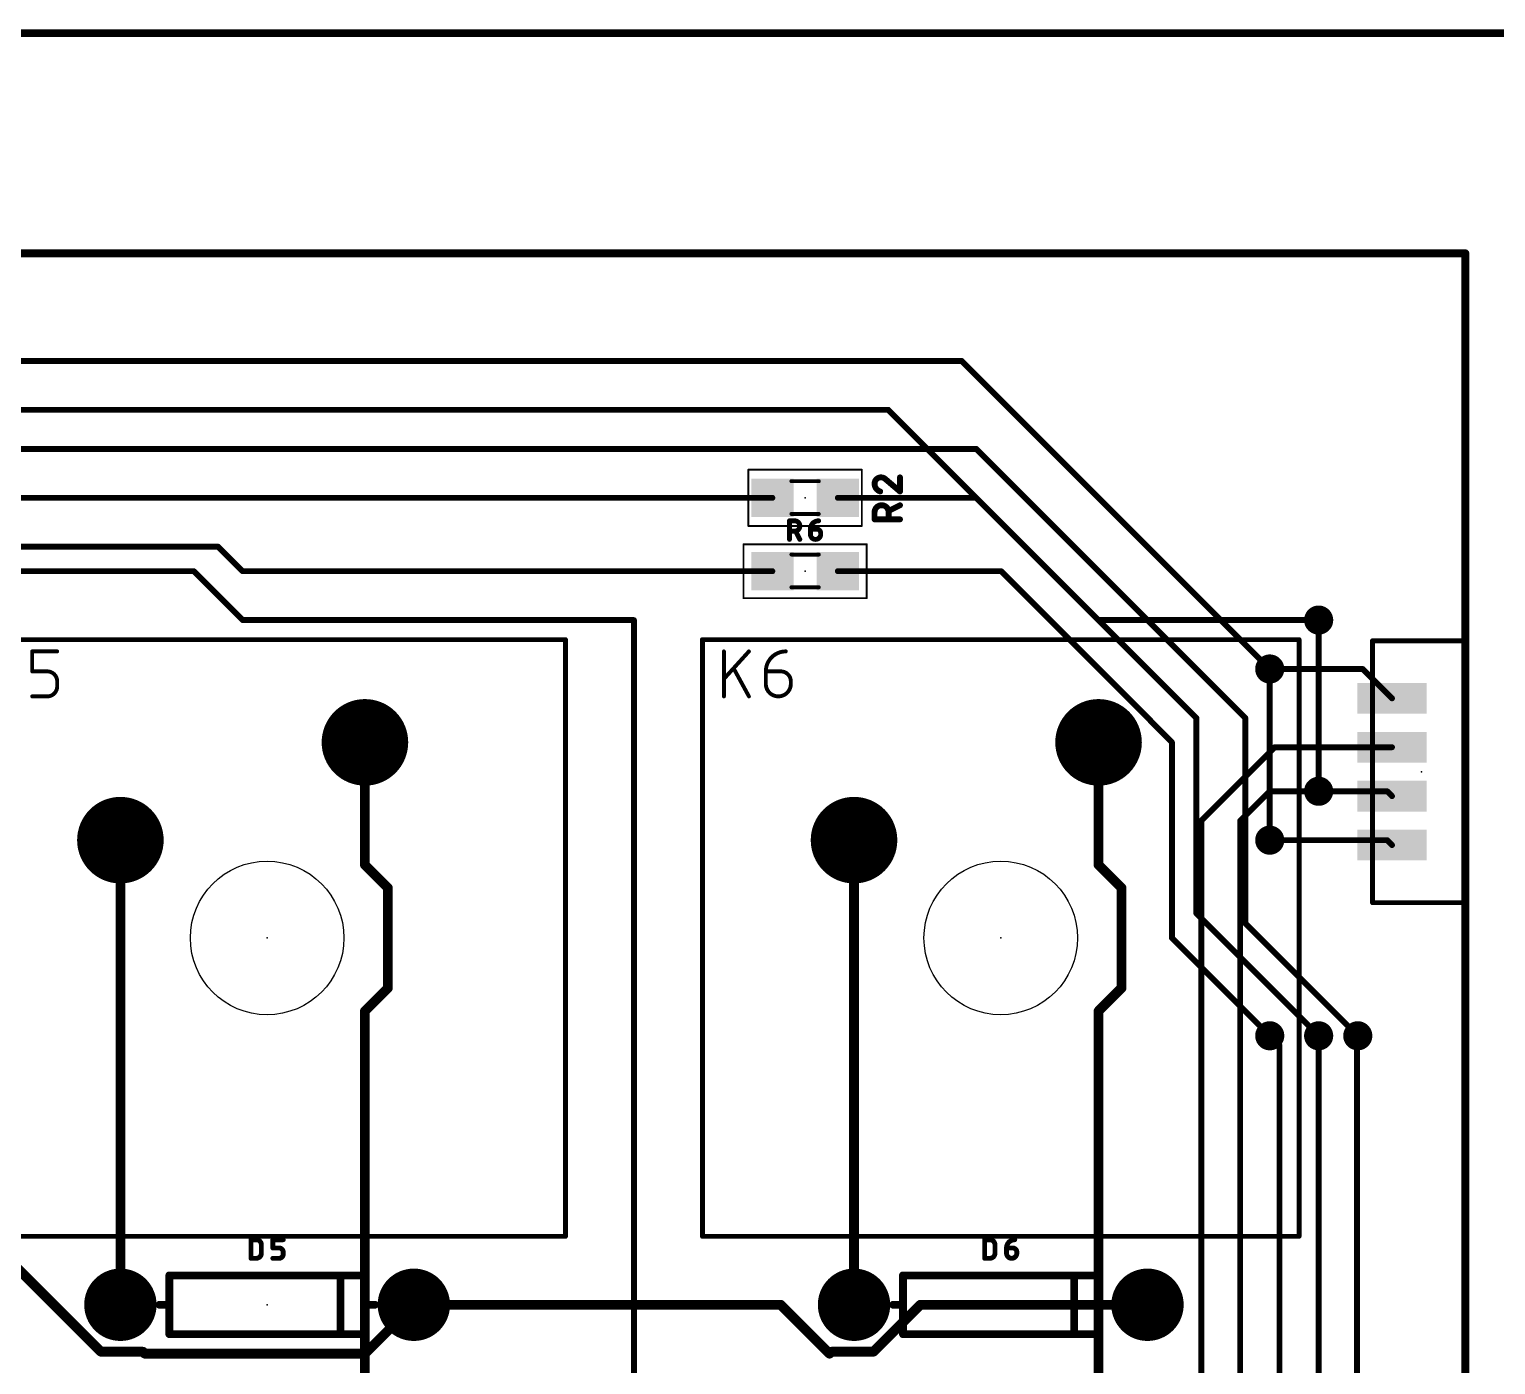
# Model space of a CAD drawing. Extents: x -5 to 151, y -26 to 100.
# Drawn here: x 82.09 to 120.17, y 65.75 to 100.43 of the extents above; entities that cross this region are included whole.
import ezdxf

# ---------------------------------------------------------------- set-up
doc = ezdxf.new("R2010")
doc.units = 0
for name, color, linetype in [('1', 12, 'CONTINUOUS'), ('16', 132, 'CONTINUOUS'), ('17', 110, 'CONTINUOUS'), ('18', 110, 'CONTINUOUS'), ('20', 31, 'CONTINUOUS'), ('21', 253, 'CONTINUOUS'), ('22', 253, 'CONTINUOUS'), ('23', 53, 'CONTINUOUS'), ('24', 53, 'CONTINUOUS'), ('25', 253, 'CONTINUOUS'), ('39', 12, 'CONTINUOUS'), ('51', 253, 'CONTINUOUS')]:
    doc.layers.add(name, color=color, linetype=linetype)

# ---------------------------------------------------------------- blocks, each defined once
blk = doc.blocks.new('ROUNDP')
at = {"const_width": 0.5}
blk.add_lwpolyline([(0, -0.25, 1), (0, 0.25, 1), (0, -0.25)], format="xyb", dxfattribs=at)
blk = doc.blocks.new('RECT')
blk.add_solid([(-0.5, -0.5), (0.5, -0.5), (-0.5, 0.5), (0.5, 0.5)])
blk = doc.blocks.new('ROUNDV')
at = {"const_width": 0.5}
blk.add_lwpolyline([(0, -0.25, 1), (0, 0.25, 1), (0, -0.25)], format="xyb", dxfattribs=at)

msp = doc.modelspace()

# ---------------------------------------------------------------- linework, layer by layer
at = {"layer": '1'}
for points, const_width in [([(119.38, 94.615), (0, 94.615)], 0.1524), ([(119.38, 4.445), (119.38, 94.615)], 0.1524), ([(68.961, 91.821), (106.299, 91.821)], 0.1524), ([(106.299, 91.821), (114.3, 83.82)], 0.1524), ([(106.68, 89.535), (71.755, 89.535)], 0.1524), ([(113.665, 82.55), (106.68, 89.535)], 0.1524), ([(101.385, 88.265), (71.755, 88.265)], 0.1524), ([(103.085, 88.265), (106.68, 88.265)], 0.1524), ([(106.68, 88.265), (112.395, 82.55)], 0.1524), ([(71.247, 86.995), (86.995, 86.995)], 0.1524), ([(86.995, 86.995), (87.63, 86.36)], 0.1524), ([(86.36, 86.36), (66.675, 86.36)], 0.1524), ([(87.63, 85.09), (86.36, 86.36)], 0.1524), ([(87.63, 86.36), (101.385, 86.36)], 0.1524), ([(103.085, 86.36), (107.3228, 86.36)], 0.1524), ([(107.3228, 86.36), (111.2076, 82.4753)], 0.1524), ([(97.79, 85.09), (87.63, 85.09)], 0.1524), ([(97.79, 42.545), (97.79, 85.09)], 0.1524), ([(115.57, 80.645), (115.57, 85.09)], 0.1524), ([(114.3, 83.82), (114.3, 79.375)], 0.1524), ([(112.395, 77.47), (112.395, 82.55)], 0.1524), ([(113.665, 77.216), (113.665, 82.55)], 0.1524), ([(111.2076, 82.4753), (111.2076, 82.4674)], 0.1524), ([(111.2076, 82.4674), (111.76, 81.915)], 0.1524), ([(90.805, 81.915), (90.805, 78.7313)], 0.254), ([(109.855, 81.915), (109.855, 78.7313)], 0.254), ([(111.76, 81.915), (111.76, 76.835)], 0.1524), ([(90.805, 78.7313), (91.4019, 78.1343)], 0.254), ([(109.855, 78.7313), (110.4519, 78.1343)], 0.254), ([(91.4019, 78.1343), (91.4019, 75.5357)], 0.254), ([(110.4519, 78.1343), (110.4519, 75.5357)], 0.254), ([(115.57, 74.295), (112.395, 77.47)], 0.1524), ([(116.586, 74.295), (113.665, 77.216)], 0.1524), ([(111.76, 76.835), (114.3, 74.295)], 0.1524), ([(91.4019, 75.5357), (90.805, 74.9387)], 0.254), ([(110.4519, 75.5357), (109.855, 74.9387)], 0.254), ([(90.805, 74.9387), (90.805, 62.865)], 0.254), ([(109.855, 74.9387), (109.855, 62.865)], 0.254)]:
    msp.add_lwpolyline(points, dxfattribs=dict(at, const_width=const_width))
for points, const_width in [([(119.4181, 94.615, 1), (119.3419, 94.615)], 0.0762), ([(119.38, 94.5769, 1), (119.38, 94.6531)], 0.0762), ([(106.3259, 91.8479, 1), (106.2721, 91.7941)], 0.0762), ([(106.299, 91.7829, 1), (106.299, 91.8591)], 0.0762), ([(106.7069, 89.5619, 1), (106.6531, 89.5081)], 0.0762), ([(106.68, 89.4969, 1), (106.68, 89.5731)], 0.0762), ([(101.385, 88.2269, 1), (101.385, 88.3031)], 0.0762), ([(103.085, 88.3031, 1), (103.085, 88.2269)], 0.0762), ([(106.7069, 88.2919, 1), (106.6531, 88.2381)], 0.0762), ([(106.68, 88.2269, 1), (106.68, 88.3031)], 0.0762), ([(87.0219, 87.0219, 1), (86.9681, 86.9681)], 0.0762), ([(86.995, 86.9569, 1), (86.995, 87.0331)], 0.0762), ([(86.3869, 86.3869, 1), (86.3331, 86.3331)], 0.0762), ([(86.36, 86.3219, 1), (86.36, 86.3981)], 0.0762), ([(87.63, 86.3981, 1), (87.63, 86.3219)], 0.0762), ([(101.385, 86.3219, 1), (101.385, 86.3981)], 0.0762), ([(103.085, 86.3981, 1), (103.085, 86.3219)], 0.0762), ([(107.3497, 86.3869, 1), (107.2959, 86.3331)], 0.0762), ([(107.3228, 86.3219, 1), (107.3228, 86.3981)], 0.0762), ([(87.6031, 86.3331, 1), (87.6569, 86.3869)], 0.0762), ([(87.63, 85.1281, 1), (87.63, 85.0519)], 0.0762), ([(87.6031, 85.0631, 1), (87.6569, 85.1169)], 0.0762), ([(97.8281, 85.09, 1), (97.7519, 85.09)], 0.0762), ([(97.79, 85.0519, 1), (97.79, 85.1281)], 0.0762), ([(115.6081, 85.09, 1), (115.5319, 85.09)], 0.0762), ([(114.3381, 83.82, 1), (114.2619, 83.82)], 0.0762), ([(114.2731, 83.7931, 1), (114.3269, 83.8469)], 0.0762), ([(112.4331, 82.55, 1), (112.3569, 82.55)], 0.0762), ([(113.7031, 82.55, 1), (113.6269, 82.55)], 0.0762), ([(111.2345, 82.4944, 1), (111.1806, 82.4405)], 0.0762), ([(111.2457, 82.4753, 1), (111.1695, 82.4753)], 0.0762), ([(111.1695, 82.4674, 1), (111.2457, 82.4674)], 0.0762), ([(111.1806, 82.4483, 1), (111.2345, 82.5022)], 0.0762), ([(112.3681, 82.5231, 1), (112.4219, 82.5769)], 0.0762), ([(113.6381, 82.5231, 1), (113.6919, 82.5769)], 0.0762), ([(90.8685, 81.915, 1), (90.7415, 81.915)], 0.127), ([(109.9185, 81.915, 1), (109.7915, 81.915)], 0.127), ([(111.7981, 81.915, 1), (111.7219, 81.915)], 0.0762), ([(111.7331, 81.8881, 1), (111.7869, 81.9419)], 0.0762), ([(115.5319, 80.645, 1), (115.6081, 80.645)], 0.0762), ([(114.2619, 79.375, 1), (114.3381, 79.375)], 0.0762), ([(90.8499, 78.7762, 1), (90.7601, 78.6863)], 0.127), ([(109.8999, 78.7762, 1), (109.8101, 78.6863)], 0.127), ([(90.7415, 78.7313, 1), (90.8685, 78.7313)], 0.127), ([(109.7915, 78.7313, 1), (109.9185, 78.7313)], 0.127), ([(91.4654, 78.1343, 1), (91.3384, 78.1343)], 0.127), ([(91.357, 78.0894, 1), (91.4468, 78.1793)], 0.127), ([(110.5154, 78.1343, 1), (110.3884, 78.1343)], 0.127), ([(110.407, 78.0894, 1), (110.4968, 78.1793)], 0.127), ([(112.3569, 77.47, 1), (112.4331, 77.47)], 0.0762), ([(112.4219, 77.4969, 1), (112.3681, 77.4431)], 0.0762), ([(113.6269, 77.216, 1), (113.7031, 77.216)], 0.0762), ([(113.6919, 77.2429, 1), (113.6381, 77.1891)], 0.0762), ([(111.7219, 76.835, 1), (111.7981, 76.835)], 0.0762), ([(111.7869, 76.8619, 1), (111.7331, 76.8081)], 0.0762), ([(91.3384, 75.5357, 1), (91.4654, 75.5357)], 0.127), ([(91.4468, 75.4907, 1), (91.357, 75.5806)], 0.127), ([(110.3884, 75.5357, 1), (110.5154, 75.5357)], 0.127), ([(110.4968, 75.4907, 1), (110.407, 75.5806)], 0.127), ([(90.8685, 74.9387, 1), (90.7415, 74.9387)], 0.127), ([(90.7601, 74.9837, 1), (90.8499, 74.8938)], 0.127), ([(109.9185, 74.9387, 1), (109.7915, 74.9387)], 0.127), ([(109.8101, 74.9837, 1), (109.8999, 74.8938)], 0.127), ([(114.2731, 74.2681, 1), (114.3269, 74.3219)], 0.0762), ([(115.5431, 74.2681, 1), (115.5969, 74.3219)], 0.0762), ([(116.5591, 74.2681, 1), (116.6129, 74.3219)], 0.0762)]:
    msp.add_lwpolyline(points, format="xyb", dxfattribs=dict(at, const_width=const_width))
at = {"layer": '16'}
for points, const_width in [([(119.38, 94.615), (0, 94.615)], 0.1524), ([(119.38, 4.445), (119.38, 94.615)], 0.1524), ([(104.394, 90.551), (55.3085, 90.551)], 0.1524), ([(109.855, 85.09), (104.394, 90.551)], 0.1524), ([(115.57, 85.09), (109.855, 85.09)], 0.1524), ([(114.3, 83.82), (116.713, 83.82)], 0.1524), ([(116.713, 83.82), (117.475, 83.058)], 0.1524), ([(112.522, 79.883), (114.427, 81.788)], 0.1524), ([(114.427, 81.788), (117.475, 81.788)], 0.1524), ([(113.5304, 79.8754), (114.3, 80.645)], 0.1524), ([(114.3, 80.645), (115.57, 80.645)], 0.1524), ([(115.57, 80.645), (117.348, 80.645)], 0.1524), ([(117.348, 80.645), (117.475, 80.518)], 0.1524), ([(112.522, 23.114), (112.522, 79.883)], 0.1524), ([(113.5304, 23.1216), (113.5304, 79.8754)], 0.1524), ([(84.455, 79.375), (84.455, 67.31)], 0.254), ([(103.505, 79.375), (103.505, 67.31)], 0.254), ([(114.3, 79.375), (117.348, 79.375)], 0.1524), ([(117.348, 79.375), (117.475, 79.248)], 0.1524), ([(114.3, 74.295), (114.554, 74.041)], 0.1524), ([(115.57, 23.114), (115.57, 74.295)], 0.1524), ([(116.586, 74.295), (116.5634, 74.2724)], 0.1524), ([(116.5634, 74.2724), (116.5634, 46.355)], 0.1524), ([(114.554, 74.041), (114.554, 23.114)], 0.1524), ([(80.1908, 69.85), (83.95, 66.0908)], 0.254), ([(90.805, 66.04), (92.075, 67.31)], 0.254), ([(92.075, 67.31), (101.6, 67.31)], 0.254), ([(101.6, 67.31), (102.87, 66.04)], 0.254), ([(104.01, 66.0908), (105.2292, 67.31)], 0.254), ([(105.2292, 67.31), (111.125, 67.31)], 0.254), ([(83.95, 66.0908), (85.0392, 66.0908)], 0.254), ([(85.0392, 66.0908), (85.09, 66.04)], 0.254), ([(85.09, 66.04), (90.805, 66.04)], 0.254), ([(102.87, 66.04), (102.9208, 66.0908)], 0.254), ([(102.9208, 66.0908), (104.01, 66.0908)], 0.254)]:
    msp.add_lwpolyline(points, dxfattribs=dict(at, const_width=const_width))
for points, const_width in [([(119.4181, 94.615, 1), (119.3419, 94.615)], 0.0762), ([(119.38, 94.5769, 1), (119.38, 94.6531)], 0.0762), ([(104.4209, 90.5779, 1), (104.3671, 90.5241)], 0.0762), ([(104.394, 90.5129, 1), (104.394, 90.5891)], 0.0762), ([(109.855, 85.1281, 1), (109.855, 85.0519)], 0.0762), ([(109.8281, 85.0631, 1), (109.8819, 85.1169)], 0.0762), ([(115.57, 85.0519, 1), (115.57, 85.1281)], 0.0762), ([(114.3, 83.8581, 1), (114.3, 83.7819)], 0.0762), ([(116.7399, 83.8469, 1), (116.6861, 83.7931)], 0.0762), ([(116.713, 83.7819, 1), (116.713, 83.8581)], 0.0762), ([(117.4481, 83.0311, 1), (117.5019, 83.0849)], 0.0762), ([(114.427, 81.8261, 1), (114.427, 81.7499)], 0.0762), ([(114.4539, 81.7611, 1), (114.4001, 81.8149)], 0.0762), ([(117.475, 81.7499, 1), (117.475, 81.8261)], 0.0762), ([(114.3, 80.6831, 1), (114.3, 80.6069)], 0.0762), ([(114.3269, 80.6181, 1), (114.2731, 80.6719)], 0.0762), ([(115.57, 80.6831, 1), (115.57, 80.6069)], 0.0762), ([(115.57, 80.6069, 1), (115.57, 80.6831)], 0.0762), ([(117.3749, 80.6719, 1), (117.3211, 80.6181)], 0.0762), ([(117.348, 80.6069, 1), (117.348, 80.6831)], 0.0762), ([(117.4481, 80.4911, 1), (117.5019, 80.5449)], 0.0762), ([(112.5601, 79.883, 1), (112.4839, 79.883)], 0.0762), ([(112.4951, 79.9099, 1), (112.5489, 79.8561)], 0.0762), ([(113.5034, 79.9023, 1), (113.5573, 79.8484)], 0.0762), ([(113.5685, 79.8754, 1), (113.4923, 79.8754)], 0.0762), ([(84.5185, 79.375, 1), (84.3915, 79.375)], 0.127), ([(103.5685, 79.375, 1), (103.4415, 79.375)], 0.127), ([(114.3, 79.4131, 1), (114.3, 79.3369)], 0.0762), ([(117.3749, 79.4019, 1), (117.3211, 79.3481)], 0.0762), ([(117.348, 79.3369, 1), (117.348, 79.4131)], 0.0762), ([(117.4481, 79.2211, 1), (117.5019, 79.2749)], 0.0762), ([(114.3269, 74.3219, 1), (114.2731, 74.2681)], 0.0762), ([(115.6081, 74.295, 1), (115.5319, 74.295)], 0.0762), ([(116.6015, 74.2724, 1), (116.5253, 74.2724)], 0.0762), ([(116.5365, 74.2993, 1), (116.5903, 74.2455)], 0.0762), ([(116.6129, 74.2681, 1), (116.5591, 74.3219)], 0.0762), ([(114.5921, 74.041, 1), (114.5159, 74.041)], 0.0762), ([(114.5271, 74.0141, 1), (114.5809, 74.0679)], 0.0762), ([(92.075, 67.3735, 1), (92.075, 67.2465)], 0.127), ([(92.1199, 67.2651, 1), (92.0301, 67.3549)], 0.127), ([(101.6449, 67.3549, 1), (101.5551, 67.2651)], 0.127), ([(101.6, 67.2465, 1), (101.6, 67.3735)], 0.127), ([(105.2292, 67.3735, 1), (105.2292, 67.2465)], 0.127), ([(105.2741, 67.2651, 1), (105.1843, 67.3549)], 0.127), ([(111.125, 67.2465, 1), (111.125, 67.3735)], 0.127), ([(84.3915, 67.31, 1), (84.5185, 67.31)], 0.127), ([(103.4415, 67.31, 1), (103.5685, 67.31)], 0.127), ([(83.95, 66.1543, 1), (83.95, 66.0273)], 0.127), ([(83.9051, 66.0459, 1), (83.9949, 66.1357)], 0.127), ([(85.0841, 66.1357, 1), (84.9943, 66.0459)], 0.127), ([(85.09, 66.1035, 1), (85.09, 65.9765)], 0.127), ([(85.0392, 66.0273, 1), (85.0392, 66.1543)], 0.127), ([(85.0451, 65.9951, 1), (85.1349, 66.0849)], 0.127), ([(90.7601, 66.0849, 1), (90.8499, 65.9951)], 0.127), ([(90.805, 65.9765, 1), (90.805, 66.1035)], 0.127), ([(102.8251, 66.0849, 1), (102.9149, 65.9951)], 0.127), ([(102.8251, 65.9951, 1), (102.9149, 66.0849)], 0.127), ([(102.9208, 66.1543, 1), (102.9208, 66.0273)], 0.127), ([(102.9657, 66.0459, 1), (102.8759, 66.1357)], 0.127), ([(103.9651, 66.1357, 1), (104.0549, 66.0459)], 0.127), ([(104.01, 66.0273, 1), (104.01, 66.1543)], 0.127)]:
    msp.add_lwpolyline(points, format="xyb", dxfattribs=dict(at, const_width=const_width))
at = {"layer": '20', "const_width": 0.2032}
msp.add_lwpolyline([(150.495, 100.33), (-5.08, 100.33)], dxfattribs=at)
at = {"layer": '20'}
for centre in [(88.265, 76.835), (107.315, 76.835)]:
    msp.add_circle(centre, 1.9939, dxfattribs=at)
at = {"layer": '21', "const_width": 0.2032}
for points in [[(0, 94.615), (119.38, 94.615)], [(119.38, 4.445), (119.38, 94.615)], [(85.725, 68.072), (90.805, 68.072)], [(85.725, 67.31), (85.725, 68.072)], [(90.805, 68.072), (90.805, 67.31)], [(104.775, 68.072), (109.855, 68.072)], [(104.775, 67.31), (104.775, 68.072)], [(109.855, 68.072), (109.855, 67.31)], [(90.17, 67.945), (90.17, 66.675)], [(109.22, 67.945), (109.22, 66.675)], [(85.725, 67.31), (85.471, 67.31)], [(85.725, 66.548), (85.725, 67.31)], [(90.805, 67.31), (90.805, 66.548)], [(90.805, 67.31), (91.059, 67.31)], [(104.775, 67.31), (104.521, 67.31)], [(104.775, 66.548), (104.775, 67.31)], [(109.855, 67.31), (109.855, 66.548)], [(109.855, 67.31), (110.109, 67.31)], [(90.805, 66.548), (85.725, 66.548)], [(109.855, 66.548), (104.775, 66.548)]]:
    msp.add_lwpolyline(points, dxfattribs=at)
at = {"layer": '21', "const_width": 0.1016}
for points in [[(119.4308, 94.615, 1), (119.3292, 94.615)], [(119.38, 94.5642, 1), (119.38, 94.6658)], [(85.725, 68.1228, 1), (85.725, 68.0212)], [(85.7758, 68.072, 1), (85.6742, 68.072)], [(90.8558, 68.072, 1), (90.7542, 68.072)], [(90.805, 68.0212, 1), (90.805, 68.1228)], [(104.775, 68.1228, 1), (104.775, 68.0212)], [(104.8258, 68.072, 1), (104.7242, 68.072)], [(109.9058, 68.072, 1), (109.8042, 68.072)], [(109.855, 68.0212, 1), (109.855, 68.1228)], [(90.2208, 67.945, 1), (90.1192, 67.945)], [(109.2708, 67.945, 1), (109.1692, 67.945)], [(85.471, 67.3608, 1), (85.471, 67.2592)], [(85.7758, 67.31, 1), (85.6742, 67.31)], [(85.725, 67.2592, 1), (85.725, 67.3608)], [(90.8558, 67.31, 1), (90.7542, 67.31)], [(90.805, 67.3608, 1), (90.805, 67.2592)], [(91.059, 67.2592, 1), (91.059, 67.3608)], [(104.521, 67.3608, 1), (104.521, 67.2592)], [(104.8258, 67.31, 1), (104.7242, 67.31)], [(104.775, 67.2592, 1), (104.775, 67.3608)], [(109.9058, 67.31, 1), (109.8042, 67.31)], [(109.855, 67.3608, 1), (109.855, 67.2592)], [(110.109, 67.2592, 1), (110.109, 67.3608)], [(85.6742, 67.31, 1), (85.7758, 67.31)], [(90.7542, 67.31, 1), (90.8558, 67.31)], [(104.7242, 67.31, 1), (104.8258, 67.31)], [(109.8042, 67.31, 1), (109.9058, 67.31)], [(85.725, 66.5988, 1), (85.725, 66.4972)], [(90.1192, 66.675, 1), (90.2208, 66.675)], [(90.805, 66.4972, 1), (90.805, 66.5988)], [(104.775, 66.5988, 1), (104.775, 66.4972)], [(109.1692, 66.675, 1), (109.2708, 66.675)], [(109.855, 66.4972, 1), (109.855, 66.5988)], [(85.6742, 66.548, 1), (85.7758, 66.548)], [(90.7542, 66.548, 1), (90.8558, 66.548)], [(104.7242, 66.548, 1), (104.8258, 66.548)], [(109.8042, 66.548, 1), (109.9058, 66.548)]]:
    msp.add_lwpolyline(points, format="xyb", dxfattribs=at)
at = {"layer": '22', "const_width": 0.0635}
for points in [[(116.9988, 84.553, 1), (116.9352, 84.553)], [(116.967, 84.5847, 1), (116.967, 84.5212)], [(119.3688, 84.553, 1), (119.3053, 84.553)], [(119.337, 84.5212, 1), (119.337, 84.5847)], [(116.967, 77.7848, 1), (116.967, 77.7212)], [(116.9352, 77.753, 1), (116.9988, 77.753)], [(119.3053, 77.753, 1), (119.3688, 77.753)], [(119.337, 77.7212, 1), (119.337, 77.7848)]]:
    msp.add_lwpolyline(points, format="xyb", dxfattribs=at)
at = {"layer": '22', "const_width": 0.127}
for points in [[(116.967, 84.553), (116.967, 77.753)], [(116.967, 84.553), (119.337, 84.553)], [(119.337, 77.753), (119.337, 84.553)], [(116.967, 77.753), (119.337, 77.753)]]:
    msp.add_lwpolyline(points, dxfattribs=at)
at = {"layer": '23'}
for p in [(102.235, 88.265), (102.235, 86.36), (88.265, 76.835), (107.315, 76.835), (88.265, 67.31), (107.315, 67.31)]:
    msp.add_point(p, dxfattribs=at)
at = {"layer": '24'}
msp.add_point((118.237, 81.153), dxfattribs=at)
at = {"layer": '25'}
for points, const_width in [([(104.2035, 88.7967, 0.4142), (104.0384, 88.6316)], 0.1524), ([(104.3319, 88.7417, 0.2053), (104.2035, 88.7967)], 0.1524), ([(104.2035, 88.8348, 1), (104.2035, 88.7586)], 0.0762), ([(104.2035, 88.7586, 1), (104.2035, 88.8348)], 0.0762), ([(104.3566, 88.7707, 1), (104.3072, 88.7127)], 0.0762), ([(104.3043, 88.7154, 1), (104.3595, 88.768)], 0.0762), ([(104.7369, 88.7967, 1), (104.6607, 88.7967)], 0.0762), ([(104.0384, 88.6316, 0.3252), (104.1852, 88.4298)], 0.1524), ([(104.0765, 88.6316, 1), (104.0003, 88.6316)], 0.0762), ([(104.0003, 88.6316, 1), (104.0765, 88.6316)], 0.0762), ([(104.1734, 88.3936, 1), (104.1969, 88.4661)], 0.0762), ([(104.6607, 88.4298, 1), (104.7369, 88.4298)], 0.0762), ([(104.6741, 88.4008, 1), (104.7235, 88.4589)], 0.0762), ([(104.4053, 87.8896, 1), (104.0384, 87.8896)], 0.1524), ([(104.0765, 87.8896, 1), (104.0003, 87.8896)], 0.0762), ([(104.3883, 87.9604, 1), (104.4223, 87.8923)], 0.0762), ([(104.4434, 87.8896, 1), (104.3672, 87.8896)], 0.0762), ([(104.7158, 88.039, 1), (104.6818, 88.1072)], 0.0762), ([(101.8298, 87.6999, 1), (101.8298, 87.6364)], 0.0635), ([(101.8616, 87.6681, 1), (101.7981, 87.6681)], 0.0635), ([(101.9639, 87.6999, 1), (101.9639, 87.6364)], 0.0635), ([(101.9639, 87.4, 1), (101.9639, 87.6681)], 0.127), ([(101.9639, 87.6364, 1), (101.9639, 87.6999)], 0.0635), ([(102.5866, 87.6681, 0.4142), (102.3721, 87.4536)], 0.127), ([(102.5866, 87.6364, 1), (102.5866, 87.6998)], 0.0635), ([(104.0003, 87.8896, 1), (104.0765, 87.8896)], 0.0762), ([(104.0384, 87.7443, 1), (104.0384, 87.6681)], 0.0762), ([(104.0003, 87.7062, 1), (104.0765, 87.7062)], 0.0762), ([(104.3672, 87.8896, 1), (104.4434, 87.8896)], 0.0762), ([(104.3672, 87.7062, 1), (104.4434, 87.7062)], 0.0762), ([(104.6988, 87.6681, 1), (104.6988, 87.7443)], 0.0762), ([(101.8298, 87.4317, 1), (101.8298, 87.3682)], 0.0635), ([(101.7981, 87.1855, 1), (101.8616, 87.1855)], 0.0635), ([(101.9639, 87.4317, 1), (101.9639, 87.3682)], 0.0635), ([(102.0191, 87.4142, 1), (101.9623, 87.3858)], 0.0635), ([(101.9639, 87.3682, 1), (101.9639, 87.4317)], 0.0635), ([(102.0695, 87.1713, 1), (102.1263, 87.1997)], 0.0635), ([(102.4038, 87.4536, 1), (102.3403, 87.4536)], 0.0635), ([(102.3403, 87.4536, 1), (102.4038, 87.4536)], 0.0635), ([(102.4038, 87.3196, 1), (102.3403, 87.3196)], 0.0635), ([(102.3403, 87.3196, 1), (102.4038, 87.3196)], 0.0635), ([(102.3721, 87.4854, 1), (102.3721, 87.4219)], 0.0635), ([(102.3721, 87.3196, 1), (102.6402, 87.3196)], 0.127), ([(102.5329, 87.4854, 1), (102.5329, 87.4219)], 0.0635), ([(102.6402, 87.3464, 0.4142), (102.5329, 87.4536)], 0.127), ([(102.5329, 87.4219, 1), (102.5329, 87.4854)], 0.0635), ([(102.6719, 87.3464, 1), (102.6084, 87.3464)], 0.0635), ([(102.6719, 87.3196, 1), (102.6084, 87.3196)], 0.0635), ([(102.6084, 87.3464, 1), (102.6719, 87.3464)], 0.0635), ([(102.6084, 87.3196, 1), (102.6719, 87.3196)], 0.0635), ([(82.1902, 84.2772, 1), (82.1394, 84.2772)], 0.0508), ([(82.1648, 84.3026, 1), (82.1648, 84.2518)], 0.0508), ([(82.8139, 84.2518, 1), (82.8139, 84.3026)], 0.0508), ([(100.1522, 84.2772, 1), (100.1014, 84.2772)], 0.0508), ([(100.7947, 84.2601, 1), (100.7571, 84.2943)], 0.0508), ([(101.7341, 84.2772, 0.4142), (101.2148, 83.7579)], 0.1016), ([(101.7341, 84.2518, 1), (101.734, 84.3026)], 0.0508), ([(82.1648, 83.7833, 1), (82.1648, 83.7325)], 0.0508), ([(82.1394, 83.7579, 1), (82.1902, 83.7579)], 0.0508), ([(82.8139, 83.4983, 0.4142), (82.5542, 83.7579)], 0.1016), ([(82.5542, 83.7833, 1), (82.5542, 83.7325)], 0.0508), ([(82.5542, 83.7325, 1), (82.5542, 83.7833)], 0.0508), ([(100.4087, 83.835, 1), (100.3641, 83.8107)], 0.0508), ([(101.2148, 83.7833, 1), (101.2148, 83.7325)], 0.0508), ([(101.2402, 83.7579, 1), (101.1894, 83.7579)], 0.0508), ([(101.1894, 83.7579, 1), (101.2402, 83.7579)], 0.0508), ([(101.8639, 83.4983, 0.4142), (101.6042, 83.7579)], 0.1016), ([(101.6042, 83.7833, 1), (101.6042, 83.7325)], 0.0508), ([(101.6042, 83.7325, 1), (101.6042, 83.7833)], 0.0508), ([(82.5542, 83.1088, 0.4142), (82.8139, 83.3684)], 0.1016), ([(82.8393, 83.4983, 1), (82.7885, 83.4983)], 0.0508), ([(82.7885, 83.4983, 1), (82.8393, 83.4983)], 0.0508), ([(82.8393, 83.3684, 1), (82.7885, 83.3684)], 0.0508), ([(82.7885, 83.3684, 1), (82.8393, 83.3684)], 0.0508), ([(100.108, 83.5803, 1), (100.1456, 83.5461)], 0.0508), ([(101.2148, 83.4334, 1), (101.8639, 83.4334)], 0.1016), ([(101.2402, 83.4334, 1), (101.1894, 83.4334)], 0.0508), ([(101.1894, 83.4334, 1), (101.2402, 83.4334)], 0.0508), ([(101.8893, 83.4983, 1), (101.8385, 83.4983)], 0.0508), ([(101.8385, 83.4983, 1), (101.8893, 83.4983)], 0.0508), ([(101.8893, 83.4334, 1), (101.8385, 83.4334)], 0.0508), ([(101.8385, 83.4334, 1), (101.8893, 83.4334)], 0.0508), ([(82.1648, 83.1342, 1), (82.1648, 83.0834)], 0.0508), ([(82.5542, 83.1342, 1), (82.5542, 83.0834)], 0.0508), ([(82.5542, 83.0834, 1), (82.5542, 83.1342)], 0.0508), ([(100.1014, 83.1088, 1), (100.1522, 83.1088)], 0.0508), ([(100.7536, 83.0966, 1), (100.7982, 83.121)], 0.0508), ([(87.8475, 69.0309, 1), (87.8475, 68.9673)], 0.0635), ([(87.8792, 68.9991, 1), (87.8157, 68.9991)], 0.0635), ([(87.9815, 69.0309, 1), (87.9815, 68.9673)], 0.0635), ([(88.1156, 68.865, 0.4142), (87.9815, 68.9991)], 0.127), ([(87.9815, 68.9673, 1), (87.9815, 69.0309)], 0.0635), ([(88.1473, 68.865, 1), (88.0838, 68.865)], 0.0635), ([(88.4144, 69.0309, 1), (88.4144, 68.9673)], 0.0635), ([(88.4462, 68.9991, 1), (88.3827, 68.9991)], 0.0635), ([(88.6825, 68.9673, 1), (88.6825, 69.0309)], 0.0635), ([(106.8975, 69.0309, 1), (106.8975, 68.9673)], 0.0635), ([(106.9292, 68.9991, 1), (106.8657, 68.9991)], 0.0635), ([(107.0315, 69.0309, 1), (107.0315, 68.9673)], 0.0635), ([(107.1656, 68.865, 0.4142), (107.0315, 68.9991)], 0.127), ([(107.0315, 68.9673, 1), (107.0315, 69.0309)], 0.0635), ([(107.1973, 68.865, 1), (107.1338, 68.865)], 0.0635), ([(107.6789, 68.9991, 0.4142), (107.4644, 68.7846)], 0.127), ([(107.6789, 68.9674, 1), (107.6789, 69.0308)], 0.0635), ([(87.8475, 68.5483, 1), (87.8475, 68.4848)], 0.0635), ([(87.8157, 68.5165, 1), (87.8792, 68.5165)], 0.0635), ([(87.9815, 68.5165, 0.4142), (88.1156, 68.6506)], 0.127), ([(87.9815, 68.5482, 1), (87.9815, 68.4848)], 0.0635), ([(87.9815, 68.4848, 1), (87.9815, 68.5483)], 0.0635), ([(88.0838, 68.865, 1), (88.1473, 68.865)], 0.0635), ([(88.1473, 68.6506, 1), (88.0838, 68.6506)], 0.0635), ([(88.0838, 68.6506, 1), (88.1473, 68.6506)], 0.0635), ([(88.4144, 68.8164, 1), (88.4144, 68.7529)], 0.0635), ([(88.3827, 68.7846, 1), (88.4462, 68.7846)], 0.0635), ([(88.4144, 68.5483, 1), (88.4144, 68.4848)], 0.0635), ([(88.5753, 68.8164, 1), (88.5753, 68.7529)], 0.0635), ([(88.6825, 68.6774, 0.4142), (88.5753, 68.7846)], 0.127), ([(88.5753, 68.5165, 0.4142), (88.6825, 68.6237)], 0.127), ([(88.5753, 68.5483, 1), (88.5753, 68.4848)], 0.0635), ([(88.5753, 68.7529, 1), (88.5753, 68.8164)], 0.0635), ([(88.5753, 68.4848, 1), (88.5753, 68.5483)], 0.0635), ([(88.7143, 68.6774, 1), (88.6508, 68.6774)], 0.0635), ([(88.6508, 68.6774, 1), (88.7143, 68.6774)], 0.0635), ([(88.7143, 68.6237, 1), (88.6508, 68.6237)], 0.0635), ([(88.6508, 68.6237, 1), (88.7143, 68.6237)], 0.0635), ([(106.8975, 68.5483, 1), (106.8975, 68.4848)], 0.0635), ([(106.8657, 68.5165, 1), (106.9292, 68.5165)], 0.0635), ([(107.0315, 68.5165, 0.4142), (107.1656, 68.6506)], 0.127), ([(107.0315, 68.5482, 1), (107.0315, 68.4848)], 0.0635), ([(107.0315, 68.4848, 1), (107.0315, 68.5483)], 0.0635), ([(107.1338, 68.865, 1), (107.1973, 68.865)], 0.0635), ([(107.1973, 68.6506, 1), (107.1338, 68.6506)], 0.0635), ([(107.1338, 68.6506, 1), (107.1973, 68.6506)], 0.0635), ([(107.4644, 68.8164, 1), (107.4644, 68.7529)], 0.0635), ([(107.4962, 68.7846, 1), (107.4327, 68.7846)], 0.0635), ([(107.4327, 68.7846, 1), (107.4962, 68.7846)], 0.0635), ([(107.4644, 68.6506, 1), (107.7325, 68.6506)], 0.127), ([(107.4962, 68.6506, 1), (107.4327, 68.6506)], 0.0635), ([(107.4327, 68.6506, 1), (107.4962, 68.6506)], 0.0635), ([(107.6253, 68.8164, 1), (107.6253, 68.7529)], 0.0635), ([(107.7325, 68.6774, 0.4142), (107.6253, 68.7846)], 0.127), ([(107.6253, 68.7529, 1), (107.6253, 68.8164)], 0.0635), ([(107.7643, 68.6774, 1), (107.7008, 68.6774)], 0.0635), ([(107.7643, 68.6506, 1), (107.7008, 68.6506)], 0.0635), ([(107.7008, 68.6774, 1), (107.7643, 68.6774)], 0.0635), ([(107.7008, 68.6506, 1), (107.7643, 68.6506)], 0.0635)]:
    msp.add_lwpolyline(points, format="xyb", dxfattribs=dict(at, const_width=const_width))
for points, const_width in [([(104.3319, 88.7417), (104.6988, 88.4298)], 0.1524), ([(104.6988, 88.4298), (104.6988, 88.7967)], 0.1524), ([(104.0384, 87.7062), (104.0384, 87.8896)], 0.1524), ([(104.6988, 88.0731), (104.4053, 87.9263)], 0.1524), ([(104.4053, 87.8896), (104.4053, 87.7062)], 0.1524), ([(101.8298, 87.1855), (101.8298, 87.6681)], 0.127), ([(101.8298, 87.6681), (101.9639, 87.6681)], 0.127), ([(104.6988, 87.7062), (104.0384, 87.7062)], 0.1524), ([(101.9639, 87.4), (101.8298, 87.4)], 0.127), ([(102.0979, 87.1855), (101.9907, 87.4)], 0.127), ([(102.3721, 87.4536), (102.5329, 87.4536)], 0.127), ([(102.3721, 87.3196), (102.3721, 87.4536)], 0.127), ([(102.6402, 87.3464), (102.6402, 87.3196)], 0.127), ([(82.1648, 83.7579), (82.1648, 84.2772)], 0.1016), ([(82.1648, 84.2772), (82.8139, 84.2772)], 0.1016), ([(100.1268, 83.1088), (100.1268, 84.2772)], 0.1016), ([(100.7759, 84.2772), (100.1268, 83.5632)], 0.1016), ([(82.5542, 83.7579), (82.1648, 83.7579)], 0.1016), ([(100.7759, 83.1088), (100.3864, 83.8228)], 0.1016), ([(101.2148, 83.7579), (101.6042, 83.7579)], 0.1016), ([(101.2148, 83.4334), (101.2148, 83.7579)], 0.1016), ([(82.8139, 83.3684), (82.8139, 83.4983)], 0.1016), ([(101.8639, 83.4983), (101.8639, 83.4334)], 0.1016), ([(82.1648, 83.1088), (82.5542, 83.1088)], 0.1016), ([(87.8475, 68.5165), (87.8475, 68.9991)], 0.127), ([(87.8475, 68.9991), (87.9815, 68.9991)], 0.127), ([(88.1156, 68.865), (88.1156, 68.6506)], 0.127), ([(88.4144, 68.7846), (88.4144, 68.9991)], 0.127), ([(88.4144, 68.9991), (88.6825, 68.9991)], 0.127), ([(106.8975, 68.5165), (106.8975, 68.9991)], 0.127), ([(106.8975, 68.9991), (107.0315, 68.9991)], 0.127), ([(107.1656, 68.865), (107.1656, 68.6506)], 0.127), ([(87.9815, 68.5165), (87.8475, 68.5165)], 0.127), ([(88.5753, 68.7846), (88.4144, 68.7846)], 0.127), ([(88.4144, 68.5165), (88.5753, 68.5165)], 0.127), ([(88.6825, 68.6237), (88.6825, 68.6774)], 0.127), ([(107.0315, 68.5165), (106.8975, 68.5165)], 0.127), ([(107.4644, 68.7846), (107.6253, 68.7846)], 0.127), ([(107.4644, 68.6506), (107.4644, 68.7846)], 0.127), ([(107.7325, 68.6774), (107.7325, 68.6506)], 0.127)]:
    msp.add_lwpolyline(points, dxfattribs=dict(at, const_width=const_width))
at = {"layer": '39', "const_width": 0.0508}
for points in [[(100.762, 88.994), (103.708, 88.994)], [(100.762, 87.536), (100.762, 88.994)], [(103.708, 88.994), (103.708, 87.536)], [(103.708, 87.536), (100.762, 87.536)], [(100.635, 87.06), (103.835, 87.06)], [(100.635, 85.66), (100.635, 87.06)], [(103.835, 87.06), (103.835, 85.66)], [(103.835, 85.66), (100.635, 85.66)]]:
    msp.add_lwpolyline(points, dxfattribs=at)
at = {"layer": '39', "const_width": 0.0254}
for points in [[(100.762, 89.0067, 1), (100.762, 88.9813)], [(100.7747, 88.994, 1), (100.7493, 88.994)], [(103.7207, 88.994, 1), (103.6953, 88.994)], [(103.708, 88.9813, 1), (103.708, 89.0067)], [(100.762, 87.5487, 1), (100.762, 87.5233)], [(100.7493, 87.536, 1), (100.7747, 87.536)], [(103.6953, 87.536, 1), (103.7207, 87.536)], [(103.708, 87.5233, 1), (103.708, 87.5487)], [(100.635, 87.0727, 1), (100.635, 87.0473)], [(100.6477, 87.06, 1), (100.6223, 87.06)], [(103.8477, 87.06, 1), (103.8223, 87.06)], [(103.835, 87.0473, 1), (103.835, 87.0727)], [(100.635, 85.6727, 1), (100.635, 85.6473)], [(100.6223, 85.66, 1), (100.6477, 85.66)], [(103.8223, 85.66, 1), (103.8477, 85.66)], [(103.835, 85.6473, 1), (103.835, 85.6727)]]:
    msp.add_lwpolyline(points, format="xyb", dxfattribs=at)
at = {"layer": '51'}
for points, const_width in [([(101.879, 88.697), (102.591, 88.697)], 0.1016), ([(101.879, 87.846), (102.591, 87.846)], 0.1016), ([(101.879, 86.792), (102.591, 86.792)], 0.1016), ([(101.879, 85.941), (102.591, 85.941)], 0.1016), ([(80.518, 84.582), (96.012, 84.582)], 0.127), ([(96.012, 84.582), (96.012, 69.088)], 0.127), ([(99.568, 69.088), (99.568, 84.582)], 0.127), ([(99.568, 84.582), (115.062, 84.582)], 0.127), ([(115.062, 84.582), (115.062, 69.088)], 0.127), ([(96.012, 69.088), (80.518, 69.088)], 0.127), ([(115.062, 69.088), (99.568, 69.088)], 0.127)]:
    msp.add_lwpolyline(points, dxfattribs=dict(at, const_width=const_width))
for points, const_width in [([(101.879, 88.7224, 1), (101.879, 88.6716)], 0.0508), ([(102.591, 88.6716, 1), (102.591, 88.7224)], 0.0508), ([(101.879, 87.8714, 1), (101.879, 87.8206)], 0.0508), ([(102.591, 87.8206, 1), (102.591, 87.8714)], 0.0508), ([(101.879, 86.8174, 1), (101.879, 86.7666)], 0.0508), ([(102.591, 86.7666, 1), (102.591, 86.8174)], 0.0508), ([(101.879, 85.9664, 1), (101.879, 85.9156)], 0.0508), ([(102.591, 85.9156, 1), (102.591, 85.9664)], 0.0508), ([(96.0438, 84.582, 1), (95.9802, 84.582)], 0.0635), ([(96.012, 84.5503, 1), (96.012, 84.6138)], 0.0635), ([(99.5998, 84.582, 1), (99.5362, 84.582)], 0.0635), ([(99.568, 84.6138, 1), (99.568, 84.5503)], 0.0635), ([(115.0938, 84.582, 1), (115.0303, 84.582)], 0.0635), ([(115.062, 84.5503, 1), (115.062, 84.6138)], 0.0635), ([(95.9802, 69.088, 1), (96.0438, 69.088)], 0.0635), ([(96.012, 69.0563, 1), (96.012, 69.1198)], 0.0635), ([(99.5362, 69.088, 1), (99.5998, 69.088)], 0.0635), ([(99.568, 69.1198, 1), (99.568, 69.0563)], 0.0635), ([(115.0303, 69.088, 1), (115.0938, 69.088)], 0.0635), ([(115.062, 69.0563, 1), (115.062, 69.1198)], 0.0635)]:
    msp.add_lwpolyline(points, format="xyb", dxfattribs=dict(at, const_width=const_width))

# ---------------------------------------------------------------- block references
at = {"layer": '1', "xscale": 1.1}
for p in [(101.385, 88.265), (103.085, 88.265), (101.385, 86.36), (103.085, 86.36)]:
    msp.add_blockref('RECT', p, dxfattribs=at)
at = {"layer": '16', "xscale": 1.8, "yscale": 0.8}
for p in [(117.475, 83.058), (117.475, 81.788), (117.475, 80.518), (117.475, 79.248)]:
    msp.add_blockref('RECT', p, dxfattribs=at)
at = {"layer": '17'}
for p, xscale, yscale in [((90.805, 81.915), 2.2479, 2.2479), ((90.805, 81.915), 2.2479, 2.2479), ((109.855, 81.915), 2.2479, 2.2479), ((109.855, 81.915), 2.2479, 2.2479), ((84.455, 79.375), 2.2479, 2.2479), ((84.455, 79.375), 2.2479, 2.2479), ((103.505, 79.375), 2.2479, 2.2479), ((103.505, 79.375), 2.2479, 2.2479), ((84.455, 67.31), 1.8796, 1.8796), ((84.455, 67.31), 1.8796, 1.8796), ((92.075, 67.31), 1.8796, 1.8796), ((92.075, 67.31), 1.8796, 1.8796), ((103.505, 67.31), 1.8796, 1.8796), ((103.505, 67.31), 1.8796, 1.8796), ((111.125, 67.31), 1.8796, 1.8796), ((111.125, 67.31), 1.8796, 1.8796)]:
    msp.add_blockref('ROUNDP', p, dxfattribs=dict(at, xscale=xscale, yscale=yscale))
at = {"layer": '18', "xscale": 0.7564, "yscale": 0.7564}
for p in [(115.57, 85.09), (115.57, 85.09), (114.3, 83.82), (114.3, 83.82), (115.57, 80.645), (115.57, 80.645), (114.3, 79.375), (114.3, 79.375), (114.3, 74.295), (114.3, 74.295), (115.57, 74.295), (115.57, 74.295), (116.586, 74.295), (116.586, 74.295)]:
    msp.add_blockref('ROUNDV', p, dxfattribs=at)
at = {"layer": '51', "xscale": 0.5001, "yscale": 0.95}
for p in [(101.6469, 88.2701), (102.8153, 88.2701), (101.6469, 86.3651), (102.8153, 86.3651)]:
    msp.add_blockref('RECT', p, dxfattribs=at)

doc.saveas('drawing.dxf')
